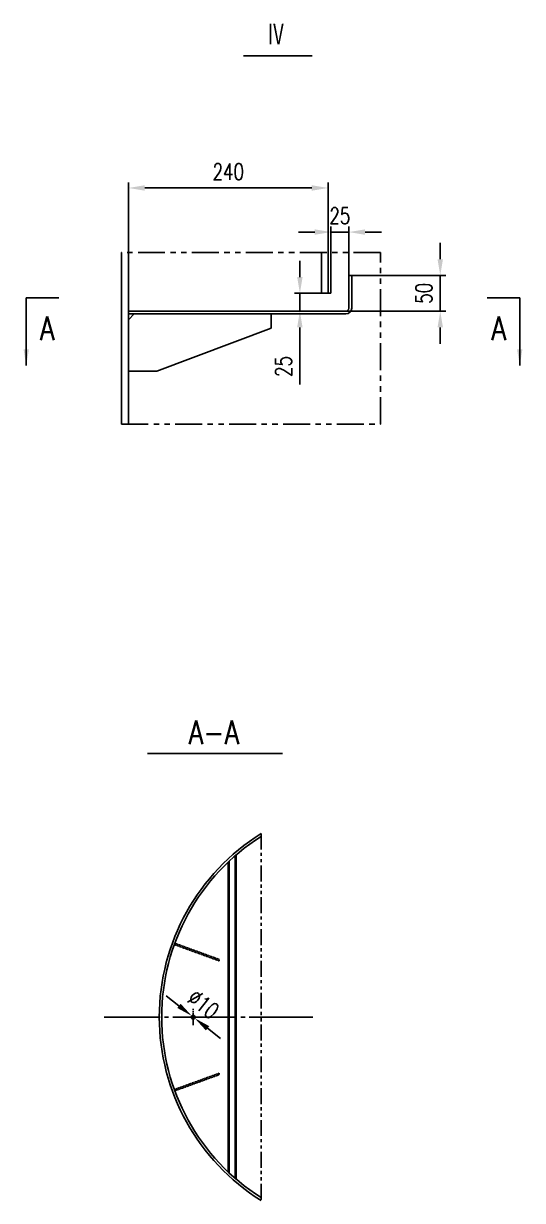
# Model space of a CAD drawing. Extents: x 16825 to 205982, y -10874 to 68273.
# Drawn here: x 170413 to 173352, y 50265 to 57200 of the extents above; entities that cross this region are included whole.
import ezdxf

# ---------------------------------------------------------------- set-up
doc = ezdxf.new("R2010")
doc.units = 0
doc.header["$LTSCALE"] = 5
doc.header["$MEASUREMENT"] = 0
for name, pattern in [('CENTER', [18, 15, -1, 1, -1]), ('DASHED', [0.75, 0.5, -0.25]), ('PHANTOM', [63.5, 31.75, -6.35, 6.35, -6.35, 6.35, -6.35]), ('PHANTOM2', [1.25, 0.625, -0.125, 0.125, -0.125, 0.125, -0.125])]:
    doc.linetypes.add(name, pattern=pattern)
doc.layers.get('DEFPOINTS').update_dxf_attribs({"linetype": 'CONTINUOUS'})
for name, color, linetype in [('CEN', 6, 'CENTER'), ('DIM', 1, 'CONTINUOUS'), ('DIV', 5, 'PHANTOM2'), ('HID', 5, 'DASHED'), ('PHANTOM', 4, 'PHANTOM'), ('THK', 2, 'CONTINUOUS'), ('TXT', 3, 'CONTINUOUS')]:
    doc.layers.add(name, color=color, linetype=linetype)
doc.styles.get("Standard").update_dxf_attribs({"font": 'simplex', "width": 0.75, "bigfont": 'hzdx'})
doc.dimstyles.new('DIM3', dxfattribs={"dimscale": 0, "dimtxt": 3, "dimasz": 3, "dimexe": 1, "dimexo": 0, "dimgap": 1.5, "dimtad": 1, "dimdec": 4, "dimdsep": 46, "dimtxsty": 'Standard', "dimcen": 3, "dimclrd": 1, "dimclrt": 3, "dimadec": 0, "dimazin": 0, "dimtfac": 0.75, "dimtdec": 4, "dimtix": 1, "dimtmove": 0, "dimatfit": 0, "dimfxl": 0, "dimtolj": 1, "dimtzin": 0, "dimarcsym": 0})

# ---------------------------------------------------------------- blocks, each defined once
blk = doc.blocks.new('*D78')
at = {"layer": 'DEFPOINTS', "color": 0}
for p in [(172345.7, 55715.6), (172867.5, 55715.6), (172280.3, 55505.6)]:
    blk.add_point(p, dxfattribs=at)
at = {"layer": 'DIM', "color": 1, "lineweight": -2}
for p, q in [((172867.5, 55811.6), (172867.5, 55907.6)), ((172867.5, 55505.6), (172867.5, 55715.6)), ((172867.5, 55409.6), (172867.5, 55313.6))]:
    blk.add_line(p, q, dxfattribs=at)
at = {"layer": 'DIM', "lineweight": -2}
for p, q in [((172345.7, 55715.6), (172899.5, 55715.6)), ((172280.3, 55505.6), (172899.5, 55505.6))]:
    blk.add_line(p, q, dxfattribs=at)
at = {"layer": 'DIM', "color": 1}
for points in [[(172851.5, 55811.6), (172883.5, 55811.6), (172867.5, 55715.6)], [(172851.5, 55409.6), (172883.5, 55409.6), (172867.5, 55505.6)]]:
    blk.add_solid(points, dxfattribs=at)
at = {"layer": 'DIM', "color": 3, "insert": (172771.5, 55610.6), "char_height": 96, "attachment_point": 5, "rotation": 90}
blk.add_mtext('\\A1;50', dxfattribs=at)
blk = doc.blocks.new('*D77')
at = {"layer": 'DEFPOINTS', "color": 0}
for p in [(172040.7, 55610.6), (172207.1, 55610.6), (172163.4, 55505.6)]:
    blk.add_point(p, dxfattribs=at)
at = {"layer": 'DIM', "color": 1, "lineweight": -2}
for p, q in [((172040.7, 55706.6), (172040.7, 55802.6)), ((172040.7, 55610.6), (172040.7, 55505.6)), ((172040.7, 55409.6), (172040.7, 55073.1))]:
    blk.add_line(p, q, dxfattribs=at)
at = {"layer": 'DIM', "lineweight": -2}
for p, q in [((172207.1, 55610.6), (172008.7, 55610.6)), ((172163.4, 55505.6), (172008.7, 55505.6))]:
    blk.add_line(p, q, dxfattribs=at)
at = {"layer": 'DIM', "color": 1}
for points in [[(172024.7, 55706.6), (172056.7, 55706.6), (172040.7, 55610.6)], [(172024.7, 55409.6), (172056.7, 55409.6), (172040.7, 55505.6)]]:
    blk.add_solid(points, dxfattribs=at)
at = {"layer": 'DIM', "color": 3, "insert": (171944.7, 55179.4), "char_height": 96, "attachment_point": 5, "rotation": 90}
blk.add_mtext('\\A1;25', dxfattribs=at)
blk = doc.blocks.new('*D115')
at = {"layer": 'DEFPOINTS', "color": 0}
for p in [(171403.9, 51352.8), (171421.4, 51339.1)]:
    blk.add_point(p, dxfattribs=at)
at = {"layer": 'DIM', "color": 1, "lineweight": -2}
for p, q in [((171328.4, 51412.1), (171252.9, 51471.4)), ((171421.4, 51339.1), (171403.9, 51352.8)), ((171496.9, 51279.8), (171572.4, 51220.5))]:
    blk.add_line(p, q, dxfattribs=at)
at = {"layer": 'DIM', "color": 1}
for points in [[(171338.3, 51424.7), (171318.5, 51399.5), (171403.9, 51352.8)], [(171506.8, 51292.3), (171487, 51267.2), (171421.4, 51339.1)]]:
    blk.add_solid(points, dxfattribs=at)
at = {"layer": 'DIM', "color": 3, "insert": (171472, 51421.4), "char_height": 96, "attachment_point": 5, "rotation": 321.85358}
blk.add_mtext('\\A1;%%c10', dxfattribs=at)
blk = doc.blocks.new('*D80')
at = {"layer": 'DEFPOINTS', "color": 0}
for p in [(171031.1, 56231.3), (172207.1, 55796.3), (171031.1, 55737.9)]:
    blk.add_point(p, dxfattribs=at)
at = {"layer": 'DIM', "lineweight": -2}
for p, q in [((171031.1, 55737.9), (171031.1, 56263.3)), ((172207.1, 55796.3), (172207.1, 56263.3))]:
    blk.add_line(p, q, dxfattribs=at)
at = {"layer": 'DIM', "color": 1, "lineweight": -2}
blk.add_line((172111.1, 56231.3), (171127.1, 56231.3), dxfattribs=at)
at = {"layer": 'DIM', "color": 1}
for points in [[(171127.1, 56247.3), (171127.1, 56215.3), (171031.1, 56231.3)], [(172111.1, 56247.3), (172111.1, 56215.3), (172207.1, 56231.3)]]:
    blk.add_solid(points, dxfattribs=at)
at = {"layer": 'DIM', "color": 3, "insert": (171619.1, 56327.3), "char_height": 96, "attachment_point": 5}
blk.add_mtext('\\A1;240', dxfattribs=at)
blk = doc.blocks.new('*D79')
at = {"layer": 'DEFPOINTS', "color": 0}
for p in [(172223.9, 55971.5), (172223.9, 55644.5), (172328.9, 55631.6)]:
    blk.add_point(p, dxfattribs=at)
at = {"layer": 'DIM', "color": 1, "lineweight": -2}
for p, q in [((172127.9, 55971.5), (172031.9, 55971.5)), ((172328.9, 55971.5), (172223.9, 55971.5)), ((172424.9, 55971.5), (172520.9, 55971.5))]:
    blk.add_line(p, q, dxfattribs=at)
at = {"layer": 'DIM', "lineweight": -2}
for p, q in [((172223.9, 55644.5), (172223.9, 56003.5)), ((172328.9, 55631.6), (172328.9, 56003.5))]:
    blk.add_line(p, q, dxfattribs=at)
at = {"layer": 'DIM', "color": 1}
for points in [[(172127.9, 55987.5), (172127.9, 55955.5), (172223.9, 55971.5)], [(172424.9, 55987.5), (172424.9, 55955.5), (172328.9, 55971.5)]]:
    blk.add_solid(points, dxfattribs=at)
at = {"layer": 'DIM', "color": 3, "insert": (172276.4, 56067.5), "char_height": 96, "attachment_point": 5}
blk.add_mtext('\\A1;25', dxfattribs=at)

msp = doc.modelspace()

# ---------------------------------------------------------------- linework, layer by layer
at = {"layer": 'CEN'}
msp.add_line((171412.66, 51297.679), (171412.66, 51394.187), dxfattribs=at)
at = {"layer": 'CEN', "ltscale": 5}
msp.add_line((172117.7, 51345.933), (170886.997, 51345.933), dxfattribs=at)
at = {"layer": 'DIM'}
for p, q in [((170428.929, 55583.485), (170620.232, 55583.485)), ((173335.838, 55583.485), (173144.535, 55583.485))]:
    msp.add_line(p, q, dxfattribs=at)
at = {"layer": 'DIV', "ltscale": 30}
msp.add_line((171812.146, 52426.663), (171812.146, 50265.203), dxfattribs=at)
at = {"layer": 'HID'}
for p, q in [((171564.421, 51677.166), (171301.313, 51772.929)), ((171567.294, 51685.059), (171304.186, 51780.822)), ((171564.421, 51677.166), (171567.294, 51685.059)), ((171564.421, 51014.7), (171301.313, 50918.937)), ((171567.294, 51006.806), (171304.186, 50911.043)), ((171564.421, 51014.7), (171567.294, 51006.806))]:
    msp.add_line(p, q, dxfattribs=at)
at = {"layer": 'PHANTOM'}
msp.add_lwpolyline([(170989.139, 54840.37), (172516.179, 54840.37), (172516.179, 55851.447), (170989.139, 55851.447)], dxfattribs=at)
at = {"layer": 'THK'}
for p, q in [((171708.948, 57009.316), (172113.537, 57009.316)), ((170989.139, 54840.37), (170989.139, 55851.447)), ((171031.139, 54840.37), (171031.139, 55851.447)), ((172167.139, 55610.634), (172167.139, 55851.447)), ((172207.139, 55610.634), (172207.139, 55851.447)), ((172223.939, 55610.634), (172223.939, 55851.447)), ((172345.739, 55715.634), (172328.939, 55715.634)), ((172328.939, 55522.434), (172328.939, 55715.634)), ((172345.739, 55522.434), (172345.739, 55715.634)), ((172223.939, 55610.634), (172167.139, 55610.634)), ((172312.139, 55505.634), (171031.139, 55505.634)), ((171031.139, 55455.234), (171064.739, 55488.834)), ((172312.139, 55488.834), (171031.139, 55488.834)), ((171871.139, 55404.834), (171871.139, 55488.834)), ((171199.139, 55152.834), (171871.139, 55404.834)), ((171031.139, 55152.834), (171199.139, 55152.834)), ((171143.349, 52899.154), (171938.203, 52899.154)), ((171659.356, 52296.201), (171659.356, 50395.665)), ((171664.956, 52301.048), (171664.956, 50390.818)), ((171618.756, 52259.265), (171618.756, 50432.6)), ((171624.356, 52264.555), (171624.356, 50427.311))]:
    msp.add_line(p, q, dxfattribs=at)
msp.add_circle((171412.66, 51345.933), 11.124, dxfattribs=at)
for centre, radius, start, end in [((172312.139, 55522.434), 33.6, 270, 0), ((172312.139, 55522.434), 16.8, 270, 0), ((172486.756, 51345.933), 1274, 121.9731085, 238.0268915), ((172486.756, 51345.933), 1260, 122.3713645, 237.6286355)]:
    msp.add_arc(centre, radius, start, end, dxfattribs=at)

# ---------------------------------------------------------------- texts
at = {"layer": 'TXT', "width": 0.8}
for s, p in [('Ⅳ', (171845.591, 57063.921)), ('A', (170510.015, 55334.539)), ('A', (173169.418, 55334.539)), ('A-A', (171385.821, 52953.759))]:
    msp.add_text(s, height=140, dxfattribs=at).set_placement(p)

# ---------------------------------------------------------------- dimensions: what is measured, and where the dimension line sits
at = {"layer": 'DIM'}
for base, p1, p2, text, picture, middle in [((171031.139, 56231.259), (172207.139, 55796.287), (171031.139, 55737.897), '240', '*D80', (171619.139, 56327.259)), ((172223.939, 55971.457), (172328.939, 55631.634), (172223.939, 55644.473), '25', '*D79', (172276.439, 56067.457))]:
    dim = msp.add_linear_dim(base=base, p1=p1, p2=p2, text=text, dimstyle='DIM3', override={"dimscale": 32, "dimdec": 2, "dimclre": 256, "dimtdec": 2}, dxfattribs=at)
    dim.commit()
    dim.dimension.update_dxf_attribs({"geometry": picture, "text_midpoint": middle})
dim = msp.add_linear_dim(base=(172867.475, 55715.634), p1=(172280.261, 55505.634), p2=(172345.739, 55715.634), angle=90, text='50', dimstyle='DIM3', override={"dimscale": 32, "dimdec": 2, "dimclre": 256, "dimtdec": 2}, dxfattribs=at)
dim.commit()
dim.dimension.update_dxf_attribs({"geometry": '*D78', "text_midpoint": (172771.475, 55610.634)})
dim = msp.add_linear_dim(base=(172040.701, 55610.634), p1=(172163.402, 55505.634), p2=(172207.139, 55610.634), angle=90, text='25', dimstyle='DIM3', override={"dimscale": 32, "dimdec": 2, "dimclre": 256, "dimtdec": 2}, dxfattribs=at)
dim.commit()
dim.dimension.update_dxf_attribs({"geometry": '*D77', "text_midpoint": (172040.701, 55179.384), "dimtype": 160})
dim = msp.add_diameter_dim_2p(p1=(171421.408, 51339.062), p2=(171403.911, 51352.804), text='%%c10', dimstyle='DIM3', override={"dimscale": 32, "dimdec": 2, "dimclre": 256, "dimtdec": 2}, dxfattribs=at)
dim.commit()
dim.dimension.update_dxf_attribs({"geometry": '*D115', "text_midpoint": (171471.957, 51421.431)})

# ---------------------------------------------------------------- leaders
for points in [[(170428.929, 55184.344), (170428.929, 55583.485)], [(173335.838, 55184.344), (173335.838, 55583.485)]]:
    msp.add_leader(points, dimstyle='DIM3', override={"dimscale": 32, "dimdec": 2, "dimclre": 256, "dimtdec": 2}, dxfattribs=at)

doc.saveas('drawing.dxf')
